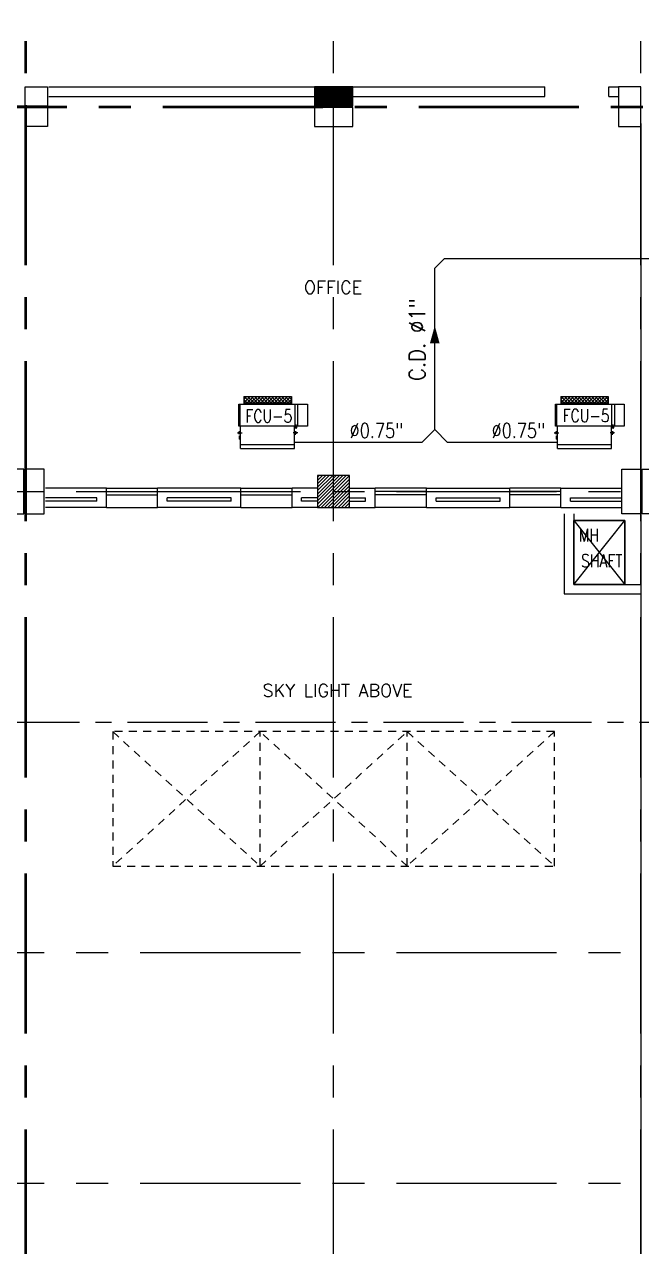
# Model space of a CAD drawing. Extents: x 417866242 to 417866633, y 43498034 to 43498122.
# Drawn here: x 417866600.16 to 417866609.8, y 43498050.24 to 43498069.33 of the extents above; entities that cross this region are included whole.
import ezdxf
from ezdxf.enums import TextEntityAlignment as Align

# ---------------------------------------------------------------- set-up
doc = ezdxf.new("R2010")
doc.units = 0
doc.header["$MEASUREMENT"] = 0
for name, pattern in [('CENTER', [2, 1.25, -0.25, 0.25, -0.25]), ('CENTERX2', [4, 2.5, -0.5, 0.5, -0.5]), ('HIDDEN2', [0.1875, 0.125, -0.0625])]:
    doc.linetypes.add(name, pattern=pattern)
doc.layers.get('0').update_dxf_attribs({"linetype": 'CONTINUOUS'})
for name, color, linetype in [('AC-CD', 6, 'CONTINUOUS'), ('AC-TEXT', 2, 'CONTINUOUS'), ('AXES', 11, 'CENTERX2'), ('AXES1', 11, 'CENTER'), ('COL', 11, 'CONTINUOUS'), ('EJ', 11, 'CONTINUOUS'), ('FCU', 6, 'CONTINUOUS'), ('HAT', 11, 'CONTINUOUS'), ('HIDDEN', 11, 'HIDDEN2'), ('INSUL', 11, 'CONTINUOUS'), ('P-SOLIDWASTE', 6, 'CONTINUOUS'), ('RM-NAME', 11, 'CONTINUOUS'), ('ROOF', 11, 'CONTINUOUS'), ('SHAFT', 11, 'CONTINUOUS'), ('TEXTN', 2, 'CONTINUOUS'), ('WALL', 11, 'CONTINUOUS'), ('WIN', 11, 'CONTINUOUS')]:
    doc.layers.add(name, color=color, linetype=linetype)
doc.styles.add('ROMANS', font='ROMANS.shx', dxfattribs={"width": 0.6})

# ---------------------------------------------------------------- blocks, each defined once
blk = doc.blocks.new('C11')
at = {"layer": 'HAT'}
h = blk.add_hatch(dxfattribs=at)
h.set_pattern_fill('ANSI31', color=256, scale=300, style=0)
h.set_pattern_definition([(45, (-248556.1822811713, -75061.0053373936), (-26.51650429449553, 26.51650429449553), [])])
h.paths.add_polyline_path([(300.0000000000291, 700), (-2.91038304567337e-11, 700), (0, 349.9999999998981), (300.0000000000291, 349.9999999998981)])
h.paths.add_polyline_path([(300, 349.9999999998981), (-2.91038304567337e-11, 349.9999999998981), (-2.91038304567337e-11, 0), (300.0000000000291, 0)])
at = {"layer": 'COL'}
blk.add_lwpolyline([(300.0000000000291, 700), (299.9999999999709, 0), (0, 0), (0, 700)], close=True, dxfattribs=at)
blk = doc.blocks.new('C11D')
at = {"layer": 'COL', "linetype": 'ByBlock'}
for p in [(-320.0000000003783, 0), (0, 0)]:
    blk.add_blockref('C11', p, dxfattribs=at)
blk = doc.blocks.new('C7')
at = {"layer": 'HAT'}
h = blk.add_hatch(dxfattribs=at)
h.set_pattern_fill('ANSI31', color=256, scale=300, style=0)
h.set_pattern_definition([(45, (-248876.1822811714, -51411.00533739352), (-26.51650429449553, 26.51650429449553), [])])
h.paths.add_polyline_path([(350.0000000000291, 299.9999999999709), (250.0000000001455, 299.9999999999709), (-5.820766091346741e-11, 300), (0, 0), (350, -7.275957614183426e-12)])
at = {"layer": 'COL'}
blk.add_lwpolyline([(-2.91038304567337e-11, 300), (-5.820766091346741e-11, 0), (350, 0), (350.0000000000291, 300)], close=True, dxfattribs=at)
blk = doc.blocks.new('C5')
at = {"layer": 'HAT', "linetype": 'ByBlock'}
h = blk.add_hatch(dxfattribs=at)
h.set_pattern_fill('ANSI31', color=256, scale=300, style=0)
h.set_pattern_definition([(45, (-223356.1822811712, -51411.00533739349), (-26.51650429449553, 26.51650429449553), [])])
h.paths.add_polyline_path([(300.0000000001455, 300.0000000000218), (0, 300.0000000000146), (0, 1.455191522836685e-11), (300.0000000001164, 3.637978807091713e-11)])
h.paths.add_polyline_path([(599.9999999999709, 300.0000000000073), (300.0000000001455, 300.0000000000073), (300.0000000000873, 4.365574568510056e-11), (600, 6.548361852765083e-11)])
at = {"layer": 'COL'}
blk.add_lwpolyline([(600, 300.0000000000509), (0, 300.0000000000218), (0, 2.91038304567337e-11), (600, 5.820766091346741e-11)], close=True, dxfattribs=at)
blk = doc.blocks.new('COL50')
at = {"layer": 'COL'}
blk.add_lwpolyline([(-249.9999999999709, 250), (-249.9999999999418, -250), (250, -250), (249.9999999999709, 250)], close=True, dxfattribs=at)
blk = doc.blocks.new('*X37')
at = {"color": 0}
for p, q in [((61359.22208648539, 139901.1078067812), (61807.8482535159, 140349.7339738117)), ((61359.22208648539, 139954.1408153701), (61754.81524492691, 140349.7339738117)), ((61359.22208648538, 140007.1738239591), (61701.78223633792, 140349.7339738117)), ((61359.22208648538, 140060.2068325481), (61648.74922774893, 140349.7339738117)), ((61359.22208648537, 140113.2398411371), (61595.71621915993, 140349.7339738117)), ((61359.22208648537, 140166.2728497261), (61542.68321057095, 140349.7339738117)), ((61359.22208648537, 140219.3058583151), (61489.65020198195, 140349.7339738117)), ((61359.22208648537, 140272.3388669041), (61436.61719339297, 140349.7339738117)), ((61359.22208648537, 140325.3718754931), (61383.58418480397, 140349.7339738117)), ((61360.88126210489, 139849.7339738117), (61859.2220864853, 140348.0747981921)), ((61413.91427069389, 139849.7339738117), (61859.22208648531, 140295.0417896031)), ((61466.94727928287, 139849.7339738117), (61859.22208648531, 140242.0087810141)), ((61519.98028787187, 139849.7339738117), (61859.22208648532, 140188.9757724251)), ((61573.01329646086, 139849.7339738117), (61859.22208648532, 140135.9427638361)), ((61626.04630504985, 139849.7339738117), (61859.22208648532, 140082.9097552472)), ((61679.07931363884, 139849.7339738117), (61859.22208648532, 140029.8767466581)), ((61732.11232222783, 139849.7339738117), (61859.22208648532, 139976.8437380692)), ((61785.14533081682, 139849.7339738117), (61859.22208648533, 139923.8107294802)), ((61838.17833940581, 139849.7339738117), (61859.22208648533, 139870.7777208912))]:
    blk.add_line(p, q, dxfattribs=at)
blk = doc.blocks.new('RM1')
at = {"layer": 'RM-NAME', "style": 'ROMANS'}
for tag, p in [('ROOMNAME1', (0, 323.8095238059759)), ('ROOMNAME2', (0, 0))]:
    blk.add_attdef(tag, text='', height=200, dxfattribs=at).set_placement(p, align=Align.MIDDLE)
blk = doc.blocks.new('*X101')
at = {"color": 0}
for p, q in [((16890.47746209932, -2466.570672882412), (16943.4517006644, -2413.596434317336)), ((16890.47746209932, -2519.603681471403), (16990.47746209933, -2419.603681471401)), ((16990.47746209933, -2565.49912589376), (16890.47746209932, -2465.499125893757)), ((16890.47746209932, -2572.636690060394), (16990.47746209933, -2472.636690060392)), ((16990.47746209933, -2512.466117304769), (16891.6077791119, -2413.596434317336)), ((16990.47746209933, -2459.433108715778), (16944.64078770089, -2413.596434317336)), ((16990.47746209933, -2618.532134482751), (16890.47746209932, -2518.532134482748)), ((16890.47746209932, -2625.669698649385), (16990.47746209933, -2525.669698649383)), ((16990.47746209933, -2671.565143071742), (16890.47746209932, -2571.565143071739)), ((16890.47746209932, -2678.702707238376), (16990.47746209933, -2578.702707238374)), ((16990.47746209933, -2724.598151660733), (16890.47746209932, -2624.59815166073)), ((16890.47746209932, -2731.735715827367), (16990.47746209933, -2631.735715827365)), ((16990.47746209933, -2777.631160249724), (16890.47746209932, -2677.631160249721)), ((16890.47746209932, -2784.768724416358), (16990.47746209933, -2684.768724416357)), ((16990.47746209933, -2830.664168838715), (16890.47746209932, -2730.664168838713)), ((16890.47746209932, -2837.801733005349), (16990.47746209933, -2737.801733005348)), ((16990.47746209933, -2883.697177427706), (16890.47746209932, -2783.697177427704)), ((16890.47746209932, -2890.83474159434), (16990.47746209933, -2790.834741594339)), ((16990.47746209933, -2936.730186016697), (16890.47746209932, -2836.730186016694)), ((16890.47746209932, -2943.867750183331), (16990.47746209933, -2843.86775018333)), ((16990.47746209933, -2989.763194605689), (16890.47746209932, -2889.763194605686)), ((16890.47746209932, -2996.900758772323), (16990.47746209933, -2896.900758772321)), ((16990.47746209933, -3042.796203194679), (16890.47746209932, -2942.796203194677)), ((16890.47746209932, -3049.933767361314), (16990.47746209933, -2949.933767361312)), ((16990.47746209933, -3095.82921178367), (16890.47746209932, -2995.829211783668)), ((16890.47746209932, -3102.966775950305), (16990.47746209933, -3002.966775950303)), ((16990.47746209933, -3148.862220372662), (16890.47746209932, -3048.862220372659)), ((16943.52866745501, -3154.946434317336), (16890.47746209932, -3101.89522896165)), ((16891.53081232129, -3154.946434317336), (16990.47746209933, -3055.999784539294)), ((16944.56382091028, -3154.946434317336), (16990.47746209933, -3109.032793128285))]:
    blk.add_line(p, q, dxfattribs=at)

msp = doc.modelspace()

# ---------------------------------------------------------------- linework, layer by layer
at = {"layer": 'AC-CD'}
for p, q in [((417866606.5652707, 43498065.52392758), (417866606.7152706, 43498065.67392758)), ((417866606.7152706, 43498065.67392758), (417866617.5312607, 43498065.67392758)), ((417866606.5652706, 43498063.00382096), (417866606.5652707, 43498065.52392758)), ((417866606.3652706, 43498062.80382105), (417866606.5652705, 43498063.00382098)), ((417866606.7652705, 43498062.80382105), (417866606.5652705, 43498063.00382098)), ((417866606.3652706, 43498062.80382105), (417866604.3763703, 43498062.80382105)), ((417866608.4810174, 43498062.80382105), (417866606.7652706, 43498062.80382105))]:
    msp.add_line(p, q, dxfattribs=at)
at = {"layer": 'AXES'}
for p, q in [((417866604.9855978, 43498033.57267877), (417866604.9855978, 43498110.38535389)), ((417866600.1655978, 43498033.57267877), (417866600.1655978, 43498110.0353539)), ((417866600.1855978, 43498033.57267877), (417866600.1855978, 43498110.0353539)), ((417866609.7855978, 43498033.57267877), (417866609.7855978, 43498110.0353539)), ((417866558.3155978, 43498068.05697241), (417866626.0055978, 43498068.05697241)), ((417866558.3155978, 43498068.03697241), (417866626.0055978, 43498068.03697241)), ((417866557.9655978, 43498062.03697241), (417866626.0055978, 43498062.03697241)), ((417866557.9655978, 43498054.83697242), (417866626.0055978, 43498054.83697242)), ((417866557.9655978, 43498051.23697241), (417866626.0055978, 43498051.23697241))]:
    msp.add_line(p, q, dxfattribs=at)
at = {"layer": 'AXES1'}
msp.add_line((417866567.7655978, 43498058.43697241), (417866626.0055978, 43498058.43697241), dxfattribs=at)
at = {"layer": 'EJ'}
msp.add_line((417866609.7855978, 43498067.78697241), (417866609.7855978, 43498062.38697241), dxfattribs=at)
at = {"layer": 'FCU', "color": 3}
for p, q in [((417866603.5834453, 43498063.52251171), (417866604.3247954, 43498063.52251171)), ((417866603.5834453, 43498063.52251171), (417866603.5834453, 43498063.40028672)), ((417866604.3247954, 43498063.52251171), (417866604.3247954, 43498063.40028672)), ((417866608.5325924, 43498063.52251171), (417866608.5325924, 43498063.40028672)), ((417866608.5325924, 43498063.52251171), (417866609.2739424, 43498063.52251171)), ((417866609.2739424, 43498063.52251171), (417866609.2739424, 43498063.40028672)), ((417866603.5237025, 43498063.05738672), (417866603.5237025, 43498063.40028672)), ((417866603.5834453, 43498063.42251172), (417866604.3247954, 43498063.42251172)), ((417866604.3845382, 43498063.05738672), (417866604.3845382, 43498063.40028672)), ((417866604.4232203, 43498063.40028672), (417866604.5756204, 43498063.40028672)), ((417866604.5756204, 43498063.40028672), (417866604.5756204, 43498063.05738672)), ((417866608.4728495, 43498063.05738672), (417866608.4728495, 43498063.40028672)), ((417866608.5325924, 43498063.42251172), (417866609.2739424, 43498063.42251172)), ((417866609.3336852, 43498063.05738672), (417866609.3336852, 43498063.40028672)), ((417866609.3723674, 43498063.40028672), (417866609.5247673, 43498063.40028672)), ((417866609.5247673, 43498063.40028672), (417866609.5247673, 43498063.05738672)), ((417866604.4017704, 43498063.01630572), (417866604.4017704, 43498063.08459444)), ((417866609.3509173, 43498063.01630572), (417866609.3509173, 43498063.08459444)), ((417866603.4819361, 43498062.95341171), (417866603.5546402, 43498062.95341171)), ((417866603.5018703, 43498062.94341172), (417866603.5018703, 43498062.96341172)), ((417866603.5018703, 43498062.96341172), (417866603.5318704, 43498062.96341172)), ((417866603.5018703, 43498062.94341172), (417866603.5318704, 43498062.94341172)), ((417866603.5168703, 43498062.93269075), (417866603.5168703, 43498062.98037062)), ((417866603.5168703, 43498062.90788172), (417866603.5318704, 43498062.90788172)), ((417866603.5168703, 43498062.85294743), (417866603.5168703, 43498062.90788172)), ((417866604.4263046, 43498062.95341171), (417866604.3536005, 43498062.95341171)), ((417866604.4063703, 43498062.96341172), (417866604.3763703, 43498062.96341172)), ((417866604.4063703, 43498062.94341172), (417866604.3763703, 43498062.94341172)), ((417866604.3913704, 43498062.92360888), (417866604.3913704, 43498062.98037062)), ((417866604.3917704, 43498063.03238671), (417866604.3917704, 43498063.05738672)), ((417866604.4117703, 43498063.03238671), (417866604.3917704, 43498063.03238671)), ((417866604.4063703, 43498062.94341172), (417866604.4063703, 43498062.96341172)), ((417866604.4117703, 43498063.03238671), (417866604.4117703, 43498063.05738672)), ((417866604.5756204, 43498063.05738672), (417866604.4232203, 43498063.05738672)), ((417866608.4310831, 43498062.95341171), (417866608.5037872, 43498062.95341171)), ((417866608.4510174, 43498062.96341172), (417866608.4810174, 43498062.96341172)), ((417866608.4510174, 43498062.94341172), (417866608.4510174, 43498062.96341172)), ((417866608.4510174, 43498062.94341172), (417866608.4810174, 43498062.94341172)), ((417866608.4660174, 43498062.93269075), (417866608.4660174, 43498062.98037062)), ((417866608.4660174, 43498062.85294743), (417866608.4660174, 43498062.90788172)), ((417866608.4660174, 43498062.90788172), (417866608.4810174, 43498062.90788172)), ((417866609.3754516, 43498062.95341171), (417866609.3027475, 43498062.95341171)), ((417866609.3555174, 43498062.96341172), (417866609.3255174, 43498062.96341172)), ((417866609.3555174, 43498062.94341172), (417866609.3255174, 43498062.94341172)), ((417866609.3405173, 43498062.92360888), (417866609.3405173, 43498062.98037062)), ((417866609.3409173, 43498063.03238671), (417866609.3409173, 43498063.05738672)), ((417866609.3609173, 43498063.03238671), (417866609.3409173, 43498063.03238671)), ((417866609.3555174, 43498062.94341172), (417866609.3555174, 43498062.96341172)), ((417866609.3609173, 43498063.03238671), (417866609.3609173, 43498063.05738672)), ((417866609.5247673, 43498063.05738672), (417866609.3723674, 43498063.05738672)), ((417866603.5168703, 43498062.85294743), (417866603.5318704, 43498062.85294743)), ((417866603.5318704, 43498062.77163672), (417866604.3763703, 43498062.77163672)), ((417866608.4660174, 43498062.85294743), (417866608.4810174, 43498062.85294743)), ((417866608.4810174, 43498062.77163672), (417866609.3255174, 43498062.77163672))]:
    msp.add_line(p, q, dxfattribs=at)
at = {"layer": 'FCU', "color": 6}
for p, q in [((417866603.5032953, 43498063.05738672), (417866603.5032953, 43498063.40028672)), ((417866603.5032953, 43498063.40028672), (417866604.4232203, 43498063.40028672)), ((417866604.4232203, 43498063.40028672), (417866604.4232203, 43498063.05738672)), ((417866608.4524423, 43498063.40028672), (417866609.3723674, 43498063.40028672)), ((417866608.4524423, 43498063.05738672), (417866608.4524423, 43498063.40028672)), ((417866609.3723674, 43498063.40028672), (417866609.3723674, 43498063.05738672)), ((417866604.4232203, 43498063.05738672), (417866603.5032953, 43498063.05738672)), ((417866603.5318704, 43498062.71131171), (417866603.5318704, 43498063.05738672)), ((417866604.3763703, 43498062.71131171), (417866604.3763703, 43498063.05738672)), ((417866609.3723674, 43498063.05738672), (417866608.4524423, 43498063.05738672)), ((417866608.4810174, 43498062.71131171), (417866608.4810174, 43498063.05738672)), ((417866609.3255174, 43498062.71131171), (417866609.3255174, 43498063.05738672)), ((417866603.5318704, 43498062.71131171), (417866604.3763703, 43498062.71131171)), ((417866608.4810174, 43498062.71131171), (417866609.3255174, 43498062.71131171))]:
    msp.add_line(p, q, dxfattribs=at)
at = {"layer": 'HIDDEN'}
for p, q in [((417866601.5355979, 43498058.28697241), (417866603.8355978, 43498056.18697241)), ((417866603.8355978, 43498058.28697241), (417866601.5355979, 43498056.18697241)), ((417866601.5355979, 43498058.28697241), (417866601.5355979, 43498056.18697241)), ((417866608.4355978, 43498058.28697241), (417866601.5355979, 43498058.28697241)), ((417866603.8355978, 43498056.18697241), (417866603.8355978, 43498058.28697241)), ((417866603.8355978, 43498056.18697241), (417866603.8355978, 43498058.28697241)), ((417866603.8355978, 43498056.18697241), (417866606.1355978, 43498058.28697241)), ((417866606.1355978, 43498056.18697241), (417866603.8355978, 43498058.28697241)), ((417866606.1355978, 43498056.18697241), (417866606.1355978, 43498058.28697241)), ((417866606.1355978, 43498056.18697241), (417866606.1355978, 43498058.28697241)), ((417866606.1355978, 43498058.28697241), (417866608.4355978, 43498056.18697241)), ((417866608.4355978, 43498058.28697241), (417866606.1355978, 43498056.18697241)), ((417866608.4355978, 43498056.18697241), (417866608.4355978, 43498058.28697241)), ((417866601.5355979, 43498056.18697241), (417866608.4355978, 43498056.18697241))]:
    msp.add_line(p, q, dxfattribs=at)
at = {"layer": 'INSUL'}
for p, q in [((417866601.2855978, 43498061.93697241), (417866600.4855978, 43498061.93697241)), ((417866601.2855978, 43498061.88697241), (417866601.2855978, 43498061.93697241)), ((417866603.3855978, 43498061.93697241), (417866602.3855978, 43498061.93697241)), ((417866602.3855978, 43498061.88697241), (417866602.3855978, 43498061.93697241)), ((417866603.3855978, 43498061.88697241), (417866603.3855978, 43498061.93697241)), ((417866604.7355978, 43498061.93697241), (417866604.4855978, 43498061.93697241)), ((417866604.4855978, 43498061.88697241), (417866604.4855978, 43498061.93697241)), ((417866605.2355978, 43498061.93697241), (417866605.4855978, 43498061.93697241)), ((417866605.4855978, 43498061.88697241), (417866605.4855978, 43498061.93697241)), ((417866606.5855978, 43498061.88697241), (417866606.5855978, 43498061.93697241)), ((417866606.5855978, 43498061.93697241), (417866607.5855978, 43498061.93697241)), ((417866607.5855978, 43498061.88697241), (417866607.5855978, 43498061.93697241)), ((417866608.6855978, 43498061.88697241), (417866608.6855978, 43498061.93697241)), ((417866608.6855978, 43498061.93697241), (417866609.4855978, 43498061.93697241)), ((417866601.2855978, 43498061.88697241), (417866600.4855978, 43498061.88697241)), ((417866603.3855978, 43498061.88697241), (417866602.3855978, 43498061.88697241)), ((417866604.7355978, 43498061.88697241), (417866604.4855978, 43498061.88697241)), ((417866605.2355978, 43498061.88697241), (417866605.4855978, 43498061.88697241)), ((417866606.5855978, 43498061.88697241), (417866607.5855978, 43498061.88697241)), ((417866608.6855978, 43498061.88697241), (417866609.4855978, 43498061.88697241))]:
    msp.add_line(p, q, dxfattribs=at)
at = {"layer": 'P-SOLIDWASTE'}
msp.add_lwpolyline([(417866606.5652706, 43498064.62679397, 0, 0.1500000000000001, 0), (417866606.5652706, 43498064.35392563, 0.1500000000000001, 0.1500000000000001, 0)], format="xyseb", dxfattribs=at)
at = {"layer": 'ROOF'}
for p, q in [((417866600.269868, 43498068.05697241), (417866567.619868, 43498068.05697241)), ((417866600.269868, 43498068.03697241), (417866567.619868, 43498068.03697241)), ((417866609.7855978, 43498061.68697241), (417866609.7855978, 43498048.03697241))]:
    msp.add_line(p, q, dxfattribs=at)
at = {"layer": 'SHAFT', "linetype": 'ByBlock'}
for p, q in [((417866608.7355978, 43498061.58697242), (417866609.5355978, 43498060.58697242)), ((417866608.7355978, 43498060.58697242), (417866609.5355978, 43498061.58697242))]:
    msp.add_line(p, q, dxfattribs=at)
for points in [[(417866608.5855978, 43498061.68697241), (417866608.5855978, 43498060.43697241), (417866609.7855978, 43498060.43697241)], [(417866608.7355978, 43498061.68697241), (417866608.7355978, 43498060.58697241), (417866609.7855978, 43498060.58697241)]]:
    msp.add_lwpolyline(points, dxfattribs=at)
at = {"layer": 'SHAFT', "color": 97, "linetype": 'ByBlock'}
msp.add_lwpolyline([(417866608.7355978, 43498061.58697241), (417866609.5355978, 43498061.58697241), (417866609.5355978, 43498060.58697241), (417866608.7355978, 43498060.58697241)], close=True, dxfattribs=at)
at = {"layer": 'SHAFT', "color": 97, "linetype": 'ByBlock', "ltscale": 0.3}
msp.add_lwpolyline([(417866608.7355978, 43498060.58697241), (417866609.5355978, 43498060.58697241), (417866609.5355978, 43498061.58697241), (417866608.7355978, 43498061.58697241)], close=True, dxfattribs=at)
at = {"layer": 'SHAFT', "linetype": 'ByBlock'}
msp.add_lwpolyline([(417866608.7355978, 43498061.58697241), (417866609.5355978, 43498061.58697241), (417866609.5355978, 43498060.58697241), (417866608.7355978, 43498060.58697241)], close=True, dxfattribs=at)
at = {"layer": 'WALL'}
for p, q in [((417866600.5355978, 43498068.35697241), (417866604.6879276, 43498068.35697241)), ((417866605.2879276, 43498068.35697241), (417866608.2856075, 43498068.35697241)), ((417866608.2856075, 43498068.20696744), (417866608.2856075, 43498068.35697241)), ((417866609.2856065, 43498068.20697241), (417866609.2856075, 43498068.35697241)), ((417866609.2856075, 43498068.35697241), (417866609.4355978, 43498068.35697241)), ((417866600.5355978, 43498068.20697241), (417866604.6879276, 43498068.20697241)), ((417866605.2879276, 43498068.20697241), (417866608.2856075, 43498068.20697241)), ((417866609.2856065, 43498068.20697241), (417866609.4355978, 43498068.20697241)), ((417866601.4355978, 43498062.08697242), (417866600.4855978, 43498062.08697242)), ((417866601.4355978, 43498061.78697241), (417866601.4355978, 43498062.08697242)), ((417866603.5355978, 43498062.08697242), (417866602.2355978, 43498062.08697242)), ((417866602.2355978, 43498061.78697241), (417866602.2355978, 43498062.08697242)), ((417866603.5355978, 43498061.78697241), (417866603.5355978, 43498062.08697242)), ((417866604.7355978, 43498062.08697242), (417866604.3355978, 43498062.08697242)), ((417866604.3355978, 43498061.78697241), (417866604.3355978, 43498062.08697242)), ((417866605.2355978, 43498062.08697242), (417866605.6355978, 43498062.08697242)), ((417866605.6355978, 43498061.78697241), (417866605.6355978, 43498062.08697242)), ((417866606.4355978, 43498061.78697241), (417866606.4355978, 43498062.08697242)), ((417866606.4355978, 43498062.08697242), (417866607.7355978, 43498062.08697242)), ((417866607.7355978, 43498061.78697241), (417866607.7355978, 43498062.08697242)), ((417866608.5355978, 43498061.78697241), (417866608.5355978, 43498062.08697242)), ((417866608.5355978, 43498062.08697242), (417866609.4855978, 43498062.08697242)), ((417866601.4355978, 43498061.78697241), (417866600.4855978, 43498061.78697241)), ((417866603.5355978, 43498061.78697241), (417866602.2355978, 43498061.78697241)), ((417866604.7355978, 43498061.78697241), (417866604.3355978, 43498061.78697241)), ((417866605.2355978, 43498061.78697241), (417866605.6355978, 43498061.78697241)), ((417866606.4355978, 43498061.78697241), (417866607.7355978, 43498061.78697241)), ((417866608.5355978, 43498061.78697241), (417866609.4855978, 43498061.78697241))]:
    msp.add_line(p, q, dxfattribs=at)
at = {"layer": 'WIN'}
for p, q in [((417866601.4355978, 43498062.08697242), (417866602.2355978, 43498062.08697242)), ((417866601.4355978, 43498062.03697241), (417866602.2355978, 43498062.03697241)), ((417866601.4355978, 43498061.98697241), (417866602.2355978, 43498061.98697241)), ((417866603.5355978, 43498062.08697242), (417866604.3355978, 43498062.08697242)), ((417866603.5355978, 43498062.03697241), (417866604.3355978, 43498062.03697241)), ((417866603.5355978, 43498061.98697241), (417866604.3355978, 43498061.98697241)), ((417866606.4355978, 43498062.08697242), (417866605.6355978, 43498062.08697242)), ((417866606.4355978, 43498062.03697241), (417866605.6355978, 43498062.03697241)), ((417866606.4355978, 43498061.98697241), (417866605.6355978, 43498061.98697241)), ((417866608.5355978, 43498062.08697242), (417866607.7355978, 43498062.08697242)), ((417866608.5355978, 43498062.03697241), (417866607.7355978, 43498062.03697241)), ((417866608.5355978, 43498061.98697241), (417866607.7355978, 43498061.98697241)), ((417866601.4355978, 43498061.78697241), (417866602.2355978, 43498061.78697241)), ((417866603.5355978, 43498061.78697241), (417866604.3355978, 43498061.78697241)), ((417866606.4355978, 43498061.78697241), (417866605.6355978, 43498061.78697241)), ((417866608.5355978, 43498061.78697241), (417866607.7355978, 43498061.78697241))]:
    msp.add_line(p, q, dxfattribs=at)

# ---------------------------------------------------------------- block references
at = {"layer": 'COL', "linetype": 'ByBlock', "xscale": -0.0009999871253967285, "yscale": 0.001000002026557922, "zscale": 0.001}
for name, p in [('C7', (417866600.5155978, 43498068.05697241)), ('C7', (417866600.5155978, 43498067.73697241)), ('C11D', (417866600.1455978, 43498061.68697241))]:
    msp.add_blockref(name, p, dxfattribs=at)
at = {"layer": 'COL', "xscale": 0.0009999871253967285, "yscale": 0.001000002026557922, "zscale": 0.001}
for name, p in [('C5', (417866604.6879276, 43498068.05697241)), ('C7', (417866609.4355978, 43498068.05697241)), ('C5', (417866604.6879276, 43498067.73697241)), ('C7', (417866609.4355978, 43498067.73697241)), ('C11D', (417866609.8055978, 43498061.68697241)), ('COL50', (417866604.9855978, 43498062.03697241))]:
    msp.add_blockref(name, p, dxfattribs=at)
at = {"layer": 'FCU', "color": 11, "xscale": -0.001000002026557922, "yscale": 0.001000002026557922, "zscale": 0.001, "rotation": 270}
for p in [(417866606.7383918, 43498046.53203426), (417866611.6875388, 43498046.53203426)]:
    msp.add_blockref('*X101', p, dxfattribs=at)
at = {"layer": 'HAT', "xscale": 0.0009999871253967285, "yscale": 0.001000002026557922, "zscale": 0.001}
msp.add_blockref('*X37', (417866543.3763757, 43497921.93723844), dxfattribs=at)
at = {"layer": 'RM-NAME'}
ref = msp.add_blockref('RM1', (417866604.9760373, 43498065.22557907), dxfattribs=dict(at, xscale=0.0009999871253967285, yscale=0.001000002026557922, zscale=0.001))
ref.add_attrib('ROOMNAME2', 'OFFICE', dxfattribs={"height": 0.2, "style": 'ROMANS'}).set_placement((417866604.9760373, 43498065.22557907), align=Align.MIDDLE)
ref = msp.add_blockref('RM1', (417866604.9760373, 43498065.22557907), dxfattribs=dict(at, xscale=0.0009999871253967285, yscale=0.001000002026557922, zscale=0.001))
ref.add_attrib('ROOMNAME2', 'OFFICE', dxfattribs={"height": 0.2, "style": 'ROMANS'}).set_placement((417866604.9760373, 43498065.22557907), align=Align.MIDDLE)

# ---------------------------------------------------------------- texts
at = {"layer": 'AC-TEXT', "style": 'ROMANS', "width": 0.9}
msp.add_text('C.D. %%c1"', height=0.25, rotation=90, dxfattribs=at).set_placement((417866606.2878621, 43498064.40903191), align=Align.MIDDLE)
at = {"layer": 'AC-TEXT', "style": 'ROMANS', "width": 0.8}
for p in [(417866605.590758, 43498062.98907257), (417866607.8075595, 43498062.98907257)]:
    msp.add_text(' %%c0.75"', height=0.23, dxfattribs=at).set_placement(p, align=Align.MIDDLE)
at = {"layer": 'RM-NAME', "style": 'ROMANS'}
msp.add_text('SKY LIGHT ABOVE', height=0.2, dxfattribs=at).set_placement((417866603.8764905, 43498058.9298872), align=Align.MIDDLE_LEFT)
at = {"layer": 'SHAFT', "style": 'ROMANS', "width": 0.8}
for s, p in [('MH', (417866608.9723345, 43498061.3551688)), ('SHAFT', (417866609.1733471, 43498060.95525417))]:
    msp.add_text(s, height=0.2, dxfattribs=at).set_placement(p, align=Align.MIDDLE)
at = {"layer": 'TEXTN', "style": 'ROMANS', "width": 0.8}
for p in [(417866603.6066483, 43498063.11605882), (417866608.5631028, 43498063.1232551)]:
    msp.add_text('FCU-5', height=0.2, dxfattribs=at).set_placement(p)

doc.saveas('drawing.dxf')
